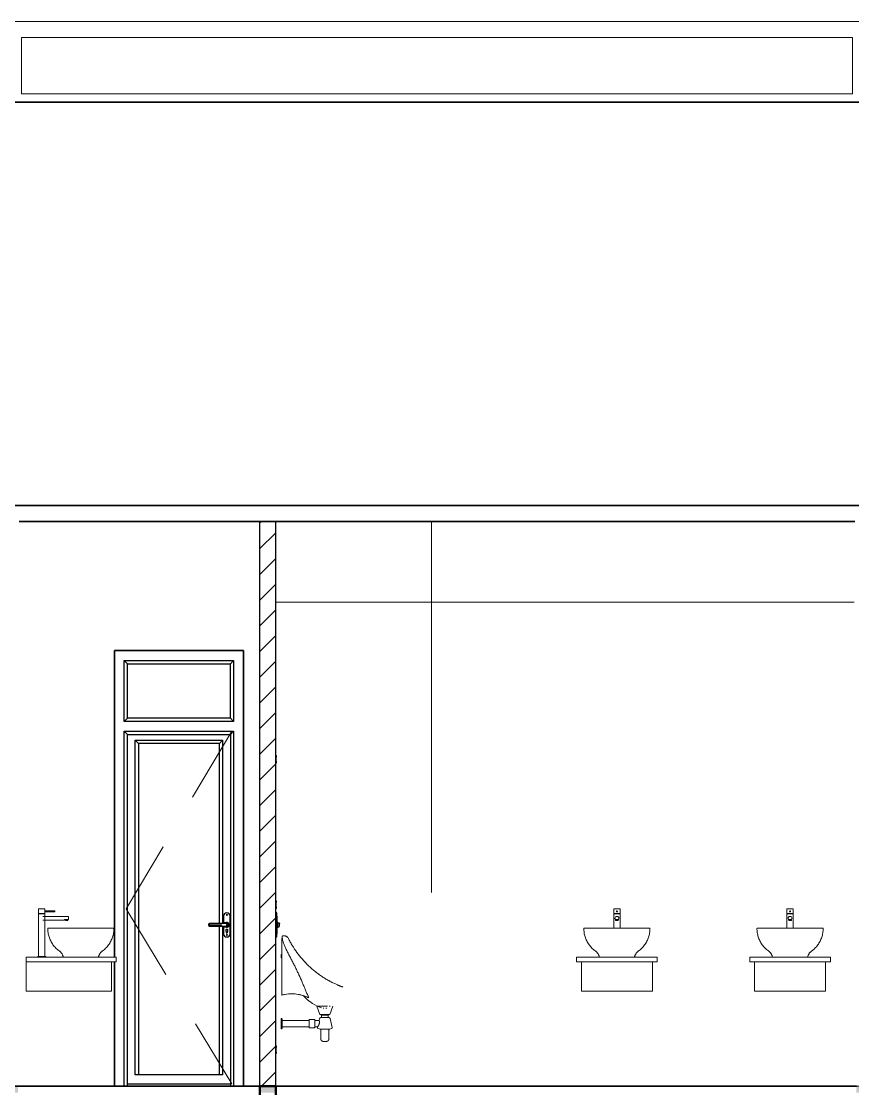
# Model space of a CAD drawing. Header units: millimetres. Extents: x -31177 to 43935, y -145912 to 20306.
# Drawn here: x 7923 to 13077, y -93915 to -87300 of the extents above; entities that cross this region are included whole.
import ezdxf

# ---------------------------------------------------------------- set-up
doc = ezdxf.new("R2010")
doc.units = ezdxf.units.MM
doc.linetypes.add('Centre', pattern=[2381.25, 476.25, -357.1875, 1190.625, -357.1875])
doc.linetypes.add('Hidden', pattern=[535.78125, 357.1875, -178.59375])
for name, color, linetype, lineweight in [('A-DETL', 8, 'Continuous', 18), ('A-DOOR', 2, 'Continuous', 25), ('A-FLOR', 7, 'Continuous', 18), ('A-FLOR-LEVL', 8, 'Continuous', 9), ('A-FLOR-PATT', 8, 'Continuous', 50), ('A-WALL', 7, 'Continuous', 35), ('A-WALL-PATT', 8, 'Continuous', 25), ('P-SANR-FIXT', 3, 'Continuous', 18), ('S-BEAM', 7, 'Continuous', 18), ('S-FNDN', 7, 'Continuous', 18)]:
    doc.layers.add(name, color=color, linetype=linetype, lineweight=lineweight)

# ---------------------------------------------------------------- blocks, each defined once
blk = doc.blocks.new('CỬA 1 CÁNH EROWINDOW_có ô chết_ - D5_800x2200-V3-MẶT CẮT 4-4')
at = {"layer": 'A-DOOR'}
for p, q in [((8561, 13739), (9239, 13739)), ((8561, 13739), (8581, 13719)), ((8561, 13361), (8561, 13739)), ((8561, 13739), (9239, 13739)), ((8561, 13361), (8561, 13739)), ((8581, 13381), (8581, 13719)), ((8581, 13719), (9219, 13719)), ((9219, 13719), (9239, 13739)), ((9219, 13381), (9219, 13719)), ((9239, 13739), (9239, 13361)), ((9239, 13739), (9239, 13361)), ((8561, 13361), (8581, 13381)), ((9219, 13381), (8581, 13381)), ((9239, 13361), (9219, 13381)), ((9239, 13361), (8561, 13361)), ((9239, 13361), (8561, 13361)), ((8561, 13300), (9239, 13300)), ((8561, 13300), (8581, 13280)), ((8561, 11100), (8561, 13300)), ((8561, 13300), (9239, 13300)), ((8561, 11100), (8561, 13300)), ((9239, 13300), (9219, 13280)), ((9239, 13300), (9239, 11100)), ((9239, 13300), (9239, 11100)), ((8581, 13280), (9219, 13280)), ((8581, 11100), (8581, 13280)), ((8629, 13244), (9171, 13244)), ((8629, 13244), (8649, 13224)), ((8629, 11171), (8629, 13244)), ((8629, 13244), (9171, 13244)), ((8629, 11171), (8629, 13244)), ((9171, 13244), (9151, 13224)), ((9171, 13244), (9171, 12112.7)), ((9171, 13244), (9171, 12112.7)), ((9219, 13280), (9219, 11100)), ((9151, 13224), (8649, 13224)), ((8649, 13224), (8649, 11171)), ((9151, 12107.8), (9151, 13224)), ((9161.3, 12108), (9091, 12108)), ((9171.3, 12113), (9161.3, 12108)), ((9172.3, 12108.7), (9162.3, 12103.7)), ((9197, 12113), (9171.3, 12113)), ((9197, 12108.7), (9172.3, 12108.7)), ((9177, 12155), (9177, 12112.9)), ((9217, 12045), (9217, 12155)), ((9162.3, 12103.7), (9091, 12103.7)), ((9091, 12096.3), (9162.3, 12096.3)), ((9091, 12092), (9161.3, 12092)), ((9151, 11171), (9151, 12092.2)), ((9161.3, 12092), (9171.3, 12087)), ((9162.3, 12096.3), (9172.3, 12091.3)), ((9171, 12087.3), (9171, 11171)), ((9171, 12087.3), (9171, 11171)), ((9171.3, 12087), (9197, 12087)), ((9172.3, 12091.3), (9197, 12091.3)), ((9177, 12087.1), (9177, 12045)), ((9192.5, 12059.7), (9192.5, 12070.7)), ((9194.5, 12072.7), (9199.5, 12072.7)), ((9194.5, 12052.7), (9194.5, 12057.7)), ((9194.5, 12057.7), (9194.5, 12052.7)), ((9199.5, 12057.7), (9199.5, 12052.7)), ((9199.5, 12053), (9199.5, 12057.7)), ((9201.5, 12070.7), (9201.5, 12059.7)), ((8581, 11115), (9219, 11115)), ((9171, 11171), (8629, 11171))]:
    blk.add_line(p, q, dxfattribs=at)
at = {"layer": 'A-DOOR', "linetype": 'Centre', "lineweight": 18}
for p, q in [((9227, 13300), (8573, 12200)), ((8573, 12200), (9227, 11115))]:
    blk.add_line(p, q, dxfattribs=at)
at = {"layer": 'A-DOOR', "flags": 128}
for points in [[(9091, 12108), (9090.7, 12108), (9090.4, 12108), (9090, 12107.9), (9089.7, 12107.9), (9089.4, 12107.8), (9089.1, 12107.8), (9088.8, 12107.7), (9088.5, 12107.6), (9088.2, 12107.5), (9087.9, 12107.4), (9087.6, 12107.2), (9087.3, 12107.1), (9087, 12106.9), (9086.8, 12106.8), (9086.5, 12106.6), (9086.2, 12106.4), (9086, 12106.2), (9085.7, 12106), (9085.5, 12105.8), (9085.3, 12105.6), (9085, 12105.3), (9084.8, 12105.1), (9084.6, 12104.8), (9084.4, 12104.6), (9084.3, 12104.3), (9084.1, 12104), (9083.9, 12103.8), (9083.8, 12103.5), (9083.7, 12103.2), (9083.5, 12102.9), (9083.4, 12102.6), (9083.3, 12102.3), (9083.3, 12102), (9083.2, 12101.7), (9083.1, 12101.4), (9083.1, 12101), (9083, 12100.7), (9083, 12100.4), (9083, 12100.1), (9083, 12099.8), (9083, 12099.4), (9083, 12099.1), (9083.1, 12098.8), (9083.1, 12098.5), (9083.2, 12098.2), (9083.3, 12097.9), (9083.4, 12097.6), (9083.5, 12097.3), (9083.6, 12097), (9083.7, 12096.7), (9083.9, 12096.4), (9084, 12096.1), (9084.2, 12095.8), (9084.3, 12095.6), (9084.5, 12095.3), (9084.7, 12095), (9084.9, 12094.8), (9085.1, 12094.6), (9085.4, 12094.3), (9085.6, 12094.1), (9085.8, 12093.9), (9086.1, 12093.7), (9086.3, 12093.5), (9086.6, 12093.3), (9086.9, 12093.1), (9087.2, 12093), (9087.4, 12092.8), (9087.7, 12092.7), (9088, 12092.6), (9088.3, 12092.5), (9088.6, 12092.4), (9088.9, 12092.3), (9089.2, 12092.2), (9089.6, 12092.1), (9089.9, 12092.1), (9090.2, 12092), (9090.5, 12092), (9090.8, 12092), (9091, 12092)], [(9197, 12087), (9197.5, 12087), (9198, 12087), (9198.6, 12087.1), (9199.1, 12087.2), (9199.6, 12087.3), (9200.1, 12087.4), (9200.6, 12087.5), (9201.1, 12087.7), (9201.6, 12087.8), (9202.1, 12088), (9202.5, 12088.2), (9203, 12088.5), (9203.5, 12088.7), (9203.9, 12089), (9204.3, 12089.3), (9204.8, 12089.6), (9205.2, 12089.9), (9205.6, 12090.2), (9206, 12090.6), (9206.3, 12090.9), (9206.7, 12091.3), (9207, 12091.7), (9207.3, 12092.1), (9207.6, 12092.5), (9207.9, 12093), (9208.2, 12093.4), (9208.5, 12093.9), (9208.7, 12094.3), (9208.9, 12094.8), (9209.1, 12095.3), (9209.3, 12095.8), (9209.5, 12096.3), (9209.6, 12096.8), (9209.7, 12097.3), (9209.8, 12097.8), (9209.9, 12098.3), (9209.9, 12098.8), (9210, 12099.3), (9210, 12099.9), (9210, 12100.4), (9210, 12100.9), (9209.9, 12101.4), (9209.9, 12101.9), (9209.8, 12102.4), (9209.7, 12103), (9209.5, 12103.5), (9209.4, 12104), (9209.2, 12104.4), (9209, 12104.9), (9208.8, 12105.4), (9208.6, 12105.9), (9208.4, 12106.3), (9208.1, 12106.8), (9207.8, 12107.2), (9207.5, 12107.7), (9207.2, 12108.1), (9206.9, 12108.5), (9206.5, 12108.9), (9206.2, 12109.2), (9205.8, 12109.6), (9205.4, 12109.9), (9205, 12110.3), (9204.6, 12110.6), (9204.1, 12110.9), (9203.7, 12111.1), (9203.3, 12111.4), (9202.8, 12111.6), (9202.3, 12111.9), (9201.8, 12112.1), (9201.4, 12112.2), (9200.9, 12112.4), (9200.4, 12112.6), (9199.9, 12112.7), (9199.3, 12112.8), (9198.8, 12112.9), (9198.3, 12112.9), (9197.8, 12113), (9197.3, 12113), (9197, 12113)]]:
    blk.add_lwpolyline(points, dxfattribs=at)
at = {"layer": 'A-DOOR'}
for centre, radius, start, end in [((9197, 12155), 20, 0, 180), ((9197, 12100), 15, 0, 120.32162), ((9197, 12100), 15, 105, 110.04312), ((9197, 12163.2), 3, 0, 180), ((9197, 12163.2), 3, 180, 0), ((9197, 12100), 15, 90, 95.23019), ((9197, 12100), 8.66, 270, 90), ((9197, 12100), 15, 75, 80.38952), ((9197, 12100), 15, 60, 65.50279), ((9197, 12100), 15, 45, 50.53074), ((9091, 12100), 3.66, 90, 270), ((9197, 12045), 20, 180, 0), ((9197, 12100), 15, 239.67837, 0), ((9197, 12100), 15, 249.95688, 255), ((9194.5, 12070.7), 2.04, 90, 180), ((9194.5, 12059.7), 1.99, 180, 268.95965), ((9194.5, 12059.7), 1.99, 224.47982, 268.95965), ((9197, 12100), 3.02, 0, 180), ((9197, 12100), 3.02, 180, 0), ((9197, 12037.9), 3, 0, 180), ((9197, 12100), 3.02, 135, 150), ((9197, 12100), 3.02, 210, 225), ((9197, 12052.7), 2.5, 180, 0), ((9197, 12100), 15, 264.76981, 270), ((9197, 12100), 15, 279.61048, 285), ((9199.5, 12070.7), 2.04, 0, 90), ((9199.5, 12059.7), 1.99, 271.04035, 0), ((9199.5, 12059.7), 1.99, 271.04035, 315.52018), ((9197, 12100), 15, 294.49721, 300), ((9197, 12100), 15, 309.46926, 315), ((9197, 12037.9), 3, 180, 0)]:
    blk.add_arc(centre, radius, start, end, dxfattribs=at)
for points in [[(9162.3, 12103.7), (9162.2, 12104.1), (9162, 12104.9), (9161.7, 12106.3), (9161.4, 12107.6), (9161.3, 12108), (9161.3, 12108)], [(9172.3, 12108.7), (9172.2, 12109.1), (9172, 12109.9), (9171.7, 12111.3), (9171.4, 12112.6), (9171.3, 12113), (9171.3, 12113)], [(9162.3, 12096.3), (9162.2, 12095.9), (9162, 12095.1), (9161.7, 12093.7), (9161.4, 12092.4), (9161.3, 12092), (9161.3, 12092)], [(9172.3, 12091.3), (9172.2, 12090.9), (9172, 12090.1), (9171.7, 12088.7), (9171.4, 12087.4), (9171.3, 12087), (9171.3, 12087)]]:
    blk.add_open_spline(points, degree=3, knots=[0, 0, 0, 0, 0.166667, 0.333333, 0.666667, 1, 1, 1, 1], dxfattribs=at)
blk = doc.blocks.new('CỬA 1 CÁNH EROWINDOW_có ô chết_ - D5_800x2200-V4-MẶT CẮT 4-4')
at = {"layer": 'A-DOOR'}
for p, q in [((9503, 13150), (9500, 13150)), ((9503, 13150), (9500, 13150)), ((9500, 13101.9), (9503, 13101.9)), ((9500, 13101.9), (9503, 13101.9)), ((9503, 13150), (9503, 13140)), ((9503, 13148.7), (9503, 13150)), ((9503, 13111.9), (9503, 13140)), ((9503, 13111.9), (9503, 13101.9)), ((9503, 13101.9), (9503, 13103.2)), ((9503, 12250), (9500, 12250)), ((9503, 12250), (9500, 12250)), ((9503, 12250), (9503, 12240)), ((9503, 12248.7), (9503, 12250)), ((9503, 12211.9), (9503, 12240)), ((9500, 12201.9), (9503, 12201.9)), ((9500, 12201.9), (9503, 12201.9)), ((9506, 12175), (9500, 12175)), ((9503, 12211.9), (9503, 12201.9)), ((9503, 12201.9), (9503, 12203.2)), ((9506, 12155), (9506, 12175)), ((9506, 12155), (9506, 12045)), ((9512.1, 12115), (9506, 12115)), ((9512.1, 12100), (9512.1, 12115)), ((9522.9, 12092.5), (9522.9, 12108.4)), ((9506, 12085), (9512.1, 12085)), ((9506, 12025), (9506, 12045)), ((9512.1, 12085), (9512.1, 12100)), ((9522.9, 12091.3), (9522.9, 12092.4)), ((9522.9, 12091.3), (9522.9, 12092.3)), ((9500, 12025), (9506, 12025)), ((9503, 11350), (9500, 11350)), ((9503, 11350), (9500, 11350)), ((9503, 11350), (9503, 11340)), ((9503, 11348.7), (9503, 11350)), ((9503, 11311.9), (9503, 11340)), ((9503, 11311.9), (9503, 11301.9)), ((9500, 11301.9), (9503, 11301.9)), ((9500, 11301.9), (9503, 11301.9)), ((9503, 11301.9), (9503, 11303.2))]:
    blk.add_line(p, q, dxfattribs=at)
for points in [[(9512.1, 12108.7), (9512.1, 12109.1), (9512.3, 12109.5), (9512.5, 12109.8)], [(9513.1, 12110.9), (9513.6, 12111.6), (9515, 12112.6), (9516.6, 12113), (9517.5, 12113)], [(9517.5, 12113), (9518.3, 12113), (9520, 12112.6), (9521.3, 12111.6), (9521.8, 12110.9)], [(9522.5, 12109.8), (9522.7, 12109.5), (9522.8, 12109.1), (9522.9, 12108.7)], [(9513.1, 12089.1), (9513.6, 12088.4), (9515, 12087.4), (9516.6, 12087), (9517.5, 12087)], [(9517.5, 12087), (9518.3, 12087), (9520, 12087.4), (9521.3, 12088.4), (9521.8, 12089.1)]]:
    blk.add_open_spline(points, degree=3, dxfattribs=at)
blk = doc.blocks.new('tieu nam2 - tieu nam2-V11-MẶT CẮT 4-4')
at = {"layer": 'P-SANR-FIXT'}
for p, q in [((9537.2, 12015), (9537.2, 11669.3)), ((9541.2, 12015), (9537.2, 12015)), ((9539.2, 12015), (9540.6, 12030.7)), ((9537.2, 11916.7), (9534.6, 11916.7)), ((9534.6, 11916.7), (9534.6, 11906.7)), ((9534.6, 11906.7), (9534.6, 11896.7)), ((9534.6, 11896.7), (9537.2, 11896.7)), ((9537.2, 11669.3), (9537.2, 11664.4)), ((9755.5, 11595.6), (9774.3, 11543.9)), ((9820.8, 11595.6), (9755.5, 11595.6)), ((9837.7, 11595.6), (9831.4, 11595.6)), ((9834.9, 11543.9), (9853.7, 11595.6)), ((9536.2, 11519.5), (9534.6, 11519.5)), ((9534.6, 11519.5), (9534.6, 11456.3)), ((9742.5, 11513.9), (9707.5, 11513.9)), ((9707.5, 11513.9), (9707.5, 11461.9)), ((9742.5, 11513.9), (9742.5, 11461.9)), ((9772.4, 11519.9), (9769.3, 11506.9)), ((9774.3, 11543.9), (9783.5, 11540)), ((9834.9, 11543.9), (9774.3, 11543.9)), ((9783.5, 11540), (9783.5, 11525)), ((9821.7, 11540), (9783.5, 11540)), ((9825.7, 11540), (9821.8, 11540)), ((9825.7, 11540), (9834.9, 11543.9)), ((9825.7, 11525), (9825.7, 11540)), ((9849.9, 11463.4), (9836.9, 11519.9)), ((9534.6, 11456.3), (9536.2, 11456.3)), ((9707.5, 11506.9), (9540.2, 11506.9)), ((9540.2, 11506.9), (9540.2, 11487.9)), ((9540.2, 11478.8), (9540.2, 11468.9)), ((9540.2, 11468.9), (9707.5, 11468.9)), ((9707.5, 11461.9), (9742.5, 11461.9)), ((9769.3, 11506.9), (9742.5, 11506.9)), ((9742.5, 11468.9), (9760.6, 11468.9)), ((9760.6, 11468.9), (9759.3, 11463.4)), ((9762.5, 11457.5), (9774.6, 11453.1)), ((9834.6, 11453.1), (9774.6, 11453.1)), ((9779.6, 11453.1), (9779.6, 11393.1)), ((9829.6, 11393.1), (9829.6, 11453.1)), ((9834.6, 11453.1), (9846.8, 11457.5))]:
    blk.add_line(p, q, dxfattribs=at)
at = {"layer": 'P-SANR-FIXT', "flags": 128}
for points in [[(9784.6, 11585.8), (9757.1, 11595.4), (9727.7, 11612), (9696.6, 11636.4), (9671.5, 11661.3)], [(9794.2, 11582.9), (9796.6, 11583), (9797.5, 11583.1)], [(9811.6, 11583.1), (9813.9, 11583), (9816.2, 11582.9)], [(9536.2, 11519.5), (9536.3, 11519.5), (9536.5, 11519.5), (9536.6, 11519.5), (9536.8, 11519.4), (9537, 11519.4), (9537.1, 11519.4), (9537.3, 11519.3), (9537.4, 11519.3), (9537.6, 11519.2), (9537.7, 11519.2), (9537.9, 11519.1), (9538, 11519), (9538.1, 11519), (9538.3, 11518.9), (9538.4, 11518.8), (9538.5, 11518.7), (9538.7, 11518.6), (9538.8, 11518.5), (9538.9, 11518.4), (9539, 11518.3), (9539.1, 11518.2), (9539.2, 11518), (9539.3, 11517.9), (9539.4, 11517.8), (9539.5, 11517.6), (9539.6, 11517.5), (9539.7, 11517.4), (9539.8, 11517.2), (9539.8, 11517.1), (9539.9, 11516.9), (9539.9, 11516.8), (9540, 11516.6), (9540, 11516.5), (9540.1, 11516.3), (9540.1, 11516.2), (9540.1, 11516), (9540.1, 11515.8), (9540.2, 11515.7), (9540.2, 11515.5), (9540.2, 11515.5)], [(9540.2, 11460.3), (9540.2, 11460.3), (9540.2, 11460.4), (9540.2, 11460.5), (9540.2, 11460.6), (9540.2, 11460.8), (9540.2, 11461.1), (9540.2, 11461.4), (9540.2, 11461.7), (9540.2, 11462), (9540.2, 11462.5), (9540.2, 11462.9), (9540.2, 11463.4), (9540.2, 11463.9), (9540.2, 11464.5), (9540.2, 11465.1), (9540.2, 11465.7), (9540.2, 11466.4), (9540.2, 11467.1), (9540.2, 11467.9), (9540.2, 11468.7), (9540.2, 11469.5), (9540.2, 11470.3), (9540.2, 11471.2), (9540.2, 11472.1), (9540.2, 11473), (9540.2, 11473.9), (9540.2, 11474.9), (9540.2, 11475.9), (9540.2, 11476.9), (9540.2, 11477.9), (9540.2, 11478.9), (9540.2, 11480), (9540.2, 11481), (9540.2, 11482.1), (9540.2, 11483.2), (9540.2, 11484.3), (9540.2, 11485.4), (9540.2, 11486.5), (9540.2, 11487.6), (9540.2, 11488.7), (9540.2, 11489.8), (9540.2, 11490.9), (9540.2, 11492), (9540.2, 11493.1), (9540.2, 11494.2), (9540.2, 11495.2), (9540.2, 11496.3), (9540.2, 11497.3), (9540.2, 11498.4), (9540.2, 11499.4), (9540.2, 11500.4), (9540.2, 11501.3), (9540.2, 11502.3), (9540.2, 11503.2), (9540.2, 11504.1), (9540.2, 11505), (9540.2, 11505.9), (9540.2, 11506.7), (9540.2, 11507.5), (9540.2, 11508.2), (9540.2, 11509), (9540.2, 11509.7), (9540.2, 11510.3), (9540.2, 11510.9), (9540.2, 11511.5), (9540.2, 11512.1), (9540.2, 11512.6), (9540.2, 11513.1), (9540.2, 11513.5), (9540.2, 11513.9), (9540.2, 11514.2), (9540.2, 11514.5), (9540.2, 11514.8), (9540.2, 11515), (9540.2, 11515.2), (9540.2, 11515.3), (9540.2, 11515.4), (9540.2, 11515.5), (9540.2, 11515.5)], [(9540.2, 11515.5), (9540.2, 11515.5), (9540.2, 11515.4), (9540.2, 11515.3), (9540.2, 11515.1), (9540.2, 11514.9), (9540.2, 11514.7), (9540.2, 11514.4), (9540.2, 11514.1), (9540.2, 11513.7), (9540.2, 11513.3), (9540.2, 11512.9), (9540.2, 11512.4), (9540.2, 11511.8), (9540.2, 11511.3), (9540.2, 11510.7), (9540.2, 11510), (9540.2, 11509.3), (9540.2, 11508.6), (9540.2, 11507.9), (9540.2, 11507.1)], [(9772.4, 11519.9), (9772.4, 11520.2), (9772.5, 11520.4), (9772.6, 11520.7), (9772.7, 11520.9), (9772.8, 11521.2), (9772.9, 11521.4), (9773, 11521.6), (9773.1, 11521.8), (9773.3, 11522.1), (9773.4, 11522.3), (9773.6, 11522.5), (9773.8, 11522.7), (9773.9, 11522.9), (9774.1, 11523.1), (9774.3, 11523.3), (9774.5, 11523.4), (9774.7, 11523.6), (9774.9, 11523.8), (9775.1, 11523.9), (9775.4, 11524.1), (9775.6, 11524.2), (9775.8, 11524.3), (9776.1, 11524.4), (9776.3, 11524.5), (9776.5, 11524.6), (9776.8, 11524.7), (9777, 11524.8), (9777.3, 11524.8), (9777.6, 11524.9), (9777.8, 11524.9), (9778.1, 11525), (9778.3, 11525), (9778.6, 11525), (9778.8, 11525)], [(9830.5, 11525), (9830.5, 11525), (9830.4, 11525), (9830.3, 11525), (9830.2, 11525), (9830, 11525), (9829.7, 11525), (9829.5, 11525), (9829.2, 11525), (9828.8, 11525), (9828.4, 11525), (9828, 11525), (9827.6, 11525), (9827.1, 11525), (9826.5, 11525), (9826, 11525), (9825.4, 11525), (9824.7, 11525), (9824.1, 11525), (9823.4, 11525), (9822.6, 11525), (9821.9, 11525), (9821.1, 11525), (9820.3, 11525), (9819.5, 11525), (9818.6, 11525), (9817.7, 11525), (9816.8, 11525), (9815.9, 11525), (9814.9, 11525), (9814, 11525), (9813, 11525), (9812, 11525), (9811, 11525), (9810, 11525), (9809, 11525), (9808, 11525), (9807, 11525), (9805.9, 11525), (9804.9, 11525), (9803.9, 11525), (9802.8, 11525), (9801.8, 11525), (9800.8, 11525), (9799.8, 11525), (9798.7, 11525), (9797.7, 11525), (9796.7, 11525), (9795.8, 11525), (9794.8, 11525), (9793.9, 11525), (9792.9, 11525), (9792, 11525), (9791.1, 11525), (9790.2, 11525), (9789.4, 11525), (9788.6, 11525), (9787.8, 11525), (9787, 11525), (9786.3, 11525), (9785.5, 11525), (9784.9, 11525), (9784.2, 11525), (9783.6, 11525), (9783, 11525), (9782.5, 11525), (9781.9, 11525), (9781.5, 11525), (9781, 11525), (9780.6, 11525), (9780.2, 11525), (9779.9, 11525), (9779.6, 11525), (9779.4, 11525), (9779.2, 11525), (9779, 11525), (9778.9, 11525), (9778.8, 11525), (9778.8, 11525), (9778.8, 11525)], [(9778.8, 11525), (9778.8, 11525), (9778.8, 11525), (9778.9, 11525), (9779.1, 11525), (9779.3, 11525), (9779.5, 11525), (9779.8, 11525), (9780.1, 11525), (9780.4, 11525), (9780.8, 11525), (9781.2, 11525), (9781.7, 11525), (9782.2, 11525), (9782.7, 11525), (9783.3, 11525), (9783.9, 11525)], [(9825.6, 11525), (9826.2, 11525), (9826.8, 11525), (9827.3, 11525), (9827.8, 11525), (9828.2, 11525), (9828.6, 11525), (9829, 11525), (9829.3, 11525), (9829.6, 11525), (9829.9, 11525), (9830.1, 11525), (9830.2, 11525), (9830.4, 11525), (9830.4, 11525), (9830.5, 11525), (9830.5, 11525)], [(9830.5, 11525), (9830.7, 11525), (9831, 11525), (9831.3, 11525), (9831.5, 11524.9), (9831.8, 11524.9), (9832, 11524.8), (9832.3, 11524.7), (9832.6, 11524.7), (9832.8, 11524.6), (9833, 11524.5), (9833.3, 11524.4), (9833.5, 11524.3), (9833.7, 11524.1), (9834, 11524), (9834.2, 11523.9), (9834.4, 11523.7), (9834.6, 11523.5), (9834.8, 11523.4), (9835, 11523.2), (9835.2, 11523), (9835.4, 11522.8), (9835.5, 11522.6), (9835.7, 11522.4), (9835.9, 11522.2), (9836, 11522), (9836.2, 11521.8), (9836.3, 11521.5), (9836.4, 11521.3), (9836.5, 11521.1), (9836.6, 11520.8), (9836.7, 11520.6), (9836.8, 11520.3), (9836.8, 11520.1), (9836.9, 11519.9)], [(9540.2, 11460.3), (9540.2, 11460.1), (9540.1, 11460), (9540.1, 11459.8), (9540.1, 11459.6), (9540.1, 11459.5), (9540, 11459.3), (9540, 11459.2), (9540, 11459), (9539.9, 11458.9), (9539.8, 11458.7), (9539.8, 11458.6), (9539.7, 11458.4), (9539.6, 11458.3), (9539.5, 11458.2), (9539.5, 11458), (9539.4, 11457.9), (9539.3, 11457.8), (9539.2, 11457.6), (9539.1, 11457.5), (9538.9, 11457.4), (9538.8, 11457.3), (9538.7, 11457.2), (9538.6, 11457.1), (9538.5, 11457), (9538.3, 11456.9), (9538.2, 11456.8), (9538, 11456.8), (9537.9, 11456.7), (9537.8, 11456.6), (9537.6, 11456.6), (9537.5, 11456.5), (9537.3, 11456.4), (9537.2, 11456.4), (9537, 11456.4), (9536.8, 11456.3), (9536.7, 11456.3), (9536.5, 11456.3), (9536.4, 11456.3), (9536.2, 11456.3), (9536.2, 11456.3)], [(9540.2, 11469.1), (9540.2, 11468.3), (9540.2, 11467.5), (9540.2, 11466.8), (9540.2, 11466.1), (9540.2, 11465.4), (9540.2, 11464.8), (9540.2, 11464.2), (9540.2, 11463.7), (9540.2, 11463.2), (9540.2, 11462.7), (9540.2, 11462.3), (9540.2, 11461.9), (9540.2, 11461.5), (9540.2, 11461.2), (9540.2, 11461), (9540.2, 11460.7), (9540.2, 11460.6), (9540.2, 11460.4), (9540.2, 11460.3), (9540.2, 11460.3), (9540.2, 11460.3)], [(9762.5, 11457.5), (9762.3, 11457.6), (9762.1, 11457.7), (9761.9, 11457.8), (9761.7, 11457.9), (9761.6, 11458), (9761.4, 11458.1), (9761.2, 11458.2), (9761.1, 11458.3), (9760.9, 11458.5), (9760.8, 11458.6), (9760.6, 11458.7), (9760.5, 11458.9), (9760.4, 11459), (9760.2, 11459.2), (9760.1, 11459.3), (9760, 11459.5), (9759.9, 11459.7), (9759.8, 11459.8), (9759.7, 11460), (9759.6, 11460.2), (9759.5, 11460.4), (9759.5, 11460.6), (9759.4, 11460.8), (9759.3, 11461), (9759.3, 11461.1), (9759.3, 11461.3), (9759.2, 11461.5), (9759.2, 11461.7), (9759.2, 11461.9), (9759.2, 11462.1), (9759.2, 11462.3), (9759.2, 11462.5), (9759.2, 11462.7), (9759.2, 11462.9), (9759.3, 11463.1), (9759.3, 11463.3), (9759.3, 11463.4)], [(9849.9, 11463.4), (9850, 11463.2), (9850, 11463), (9850, 11462.8), (9850.1, 11462.6), (9850.1, 11462.4), (9850.1, 11462.2), (9850.1, 11462), (9850, 11461.8), (9850, 11461.6), (9850, 11461.4), (9850, 11461.2), (9849.9, 11461), (9849.9, 11460.8), (9849.8, 11460.6), (9849.7, 11460.4), (9849.6, 11460.2), (9849.6, 11460.1), (9849.5, 11459.9), (9849.4, 11459.7), (9849.3, 11459.5), (9849.2, 11459.4), (9849, 11459.2), (9848.9, 11459.1), (9848.8, 11458.9), (9848.6, 11458.8), (9848.5, 11458.6), (9848.4, 11458.5), (9848.2, 11458.4), (9848, 11458.2), (9847.9, 11458.1), (9847.7, 11458), (9847.5, 11457.9), (9847.4, 11457.8), (9847.2, 11457.7), (9847, 11457.6), (9846.8, 11457.6), (9846.8, 11457.5)], [(9794.6, 11378.1), (9794, 11378.1), (9793.4, 11378.2), (9792.8, 11378.2), (9792.2, 11378.3), (9791.6, 11378.4), (9791.1, 11378.6), (9790.5, 11378.7), (9789.9, 11378.9), (9789.3, 11379.1), (9788.8, 11379.3), (9788.2, 11379.6), (9787.7, 11379.8), (9787.2, 11380.1), (9786.7, 11380.4), (9786.2, 11380.7), (9785.7, 11381.1), (9785.2, 11381.5), (9784.7, 11381.8), (9784.3, 11382.2), (9783.9, 11382.7), (9783.5, 11383.1), (9783.1, 11383.6), (9782.7, 11384), (9782.3, 11384.5), (9782, 11385), (9781.7, 11385.5), (9781.4, 11386.1), (9781.1, 11386.6), (9780.9, 11387.1), (9780.6, 11387.7), (9780.4, 11388.3), (9780.2, 11388.8), (9780.1, 11389.4), (9780, 11390), (9779.8, 11390.6), (9779.7, 11391.2), (9779.7, 11391.8), (9779.6, 11392.4), (9779.6, 11393), (9779.6, 11393.1)], [(9794.6, 11378.1), (9794.6, 11378.1), (9794.7, 11378.1), (9794.7, 11378.1), (9794.7, 11378.1), (9794.8, 11378.1), (9794.9, 11378.1), (9795, 11378.1), (9795.1, 11378.1), (9795.3, 11378.1), (9795.4, 11378.1), (9795.6, 11378.1), (9795.8, 11378.1), (9795.9, 11378.1), (9796.1, 11378.1), (9796.4, 11378.1), (9796.6, 11378.1), (9796.8, 11378.1), (9797.1, 11378.1), (9797.4, 11378.1), (9797.7, 11378.1), (9797.9, 11378.1), (9798.2, 11378.1), (9798.6, 11378.1), (9798.9, 11378.1), (9799.2, 11378.1), (9799.6, 11378.1), (9799.9, 11378.1), (9800.3, 11378.1), (9800.6, 11378.1), (9801, 11378.1), (9801.4, 11378.1), (9801.8, 11378.1), (9802.1, 11378.1), (9802.5, 11378.1), (9802.9, 11378.1), (9803.3, 11378.1), (9803.7, 11378.1), (9804.1, 11378.1), (9804.5, 11378.1), (9804.9, 11378.1), (9805.3, 11378.1), (9805.7, 11378.1), (9806.1, 11378.1), (9806.5, 11378.1), (9806.9, 11378.1), (9807.3, 11378.1), (9807.7, 11378.1), (9808, 11378.1), (9808.4, 11378.1), (9808.8, 11378.1), (9809.1, 11378.1), (9809.5, 11378.1), (9809.8, 11378.1), (9810.2, 11378.1), (9810.5, 11378.1), (9810.8, 11378.1), (9811.1, 11378.1), (9811.4, 11378.1), (9811.7, 11378.1), (9812, 11378.1), (9812.3, 11378.1), (9812.5, 11378.1), (9812.7, 11378.1), (9813, 11378.1), (9813.2, 11378.1), (9813.4, 11378.1), (9813.6, 11378.1), (9813.7, 11378.1), (9813.9, 11378.1), (9814, 11378.1), (9814.2, 11378.1), (9814.3, 11378.1), (9814.4, 11378.1), (9814.5, 11378.1), (9814.5, 11378.1), (9814.6, 11378.1), (9814.6, 11378.1), (9814.6, 11378.1), (9814.6, 11378.1)], [(9814.6, 11378.1), (9814.6, 11378.1), (9814.6, 11378.1), (9814.5, 11378.1), (9814.5, 11378.1), (9814.4, 11378.1), (9814.3, 11378.1), (9814.2, 11378.1), (9814.1, 11378.1), (9814, 11378.1), (9813.8, 11378.1), (9813.7, 11378.1), (9813.5, 11378.1), (9813.3, 11378.1), (9813.1, 11378.1), (9812.9, 11378.1), (9812.6, 11378.1), (9812.4, 11378.1), (9812.1, 11378.1), (9811.9, 11378.1), (9811.6, 11378.1), (9811.3, 11378.1), (9811, 11378.1), (9810.7, 11378.1), (9810.4, 11378.1), (9810, 11378.1), (9809.7, 11378.1), (9809.3, 11378.1), (9809, 11378.1), (9808.6, 11378.1), (9808.2, 11378.1), (9807.9, 11378.1), (9807.5, 11378.1), (9807.1, 11378.1), (9806.7, 11378.1), (9806.3, 11378.1), (9805.9, 11378.1), (9805.5, 11378.1), (9805.1, 11378.1), (9804.7, 11378.1), (9804.3, 11378.1), (9803.9, 11378.1), (9803.5, 11378.1), (9803.1, 11378.1), (9802.7, 11378.1), (9802.3, 11378.1), (9802, 11378.1), (9801.6, 11378.1), (9801.2, 11378.1), (9800.8, 11378.1), (9800.5, 11378.1), (9800.1, 11378.1), (9799.7, 11378.1), (9799.4, 11378.1), (9799.1, 11378.1), (9798.7, 11378.1), (9798.4, 11378.1), (9798.1, 11378.1), (9797.8, 11378.1), (9797.5, 11378.1), (9797.2, 11378.1), (9797, 11378.1), (9796.7, 11378.1), (9796.5, 11378.1), (9796.3, 11378.1), (9796.1, 11378.1), (9795.9, 11378.1), (9795.7, 11378.1), (9795.5, 11378.1), (9795.3, 11378.1), (9795.2, 11378.1), (9795.1, 11378.1), (9795, 11378.1), (9794.9, 11378.1), (9794.8, 11378.1), (9794.7, 11378.1), (9794.7, 11378.1), (9794.6, 11378.1), (9794.6, 11378.1), (9794.6, 11378.1)], [(9829.6, 11393.1), (9829.6, 11392.5), (9829.6, 11391.9), (9829.5, 11391.3), (9829.4, 11390.7), (9829.3, 11390.1), (9829.2, 11389.6), (9829, 11389), (9828.9, 11388.4), (9828.7, 11387.8), (9828.4, 11387.3), (9828.2, 11386.7), (9827.9, 11386.2), (9827.6, 11385.7), (9827.3, 11385.2), (9827, 11384.7), (9826.7, 11384.2), (9826.3, 11383.7), (9825.9, 11383.2), (9825.5, 11382.8), (9825.1, 11382.4), (9824.6, 11382), (9824.2, 11381.6), (9823.7, 11381.2), (9823.2, 11380.8), (9822.7, 11380.5), (9822.2, 11380.2), (9821.7, 11379.9), (9821.2, 11379.6), (9820.6, 11379.4), (9820.1, 11379.1), (9819.5, 11378.9), (9818.9, 11378.8), (9818.3, 11378.6), (9817.8, 11378.5), (9817.2, 11378.3), (9816.6, 11378.3), (9816, 11378.2), (9815.4, 11378.1), (9814.8, 11378.1), (9814.6, 11378.1)]]:
    blk.add_lwpolyline(points, dxfattribs=at)
at = {"layer": 'P-SANR-FIXT'}
for points, knots in [([(9578.8, 12015), (9577.3, 12017.9), (9574.6, 12021.6), (9570.5, 12025.4), (9567.4, 12027.6), (9564.9, 12029), (9562.8, 12029.9), (9559.8, 12031.1), (9554.9, 12032.3), (9549, 12032.5), (9544.2, 12031.8), (9541.3, 12030.9), (9540.6, 12030.7), (9540.6, 12030.7)], [-1, -1, -1, -1, -0.892857, -0.839286, -0.785714, -0.732143, -0.705357, -0.678571, -0.571429, -0.428571, -0.285714, -0.142857, 0, 0, 0, 0]), ([(9617.6, 11845.4), (9613.6, 11853.3), (9605.6, 11868.9), (9593.6, 11891.9), (9581.8, 11914.4), (9570.7, 11936.3), (9562.2, 11954), (9556.1, 11967.7), (9550.5, 11981.2), (9544.8, 11997.3), (9542.1, 12009.3), (9541.2, 12015)], [0, 0, 0, 0, 0.125, 0.25, 0.375, 0.5, 0.625, 0.6875, 0.75, 0.875, 1, 1, 1, 1]), ([(9915.8, 11714.9), (9915.8, 11714.9), (9915.3, 11715), (9913.2, 11715.8), (9910.2, 11716.9), (9907.1, 11718.1), (9904.6, 11719.1), (9901.7, 11720.2), (9898.5, 11721.5), (9895.1, 11722.8), (9891.4, 11724.3), (9887.5, 11726), (9882, 11728.3), (9871.7, 11732.9), (9855.3, 11740.5), (9834, 11751.5), (9811.8, 11764.1), (9789.2, 11778.3), (9766.8, 11793.7), (9737.6, 11815.9), (9702.6, 11846.3), (9664.5, 11886.1), (9630.7, 11928.4), (9606.6, 11964.7), (9589.8, 11993.7), (9582.3, 12008), (9578.8, 12015)], [-1, -1, -1, -1, -0.975, -0.95, -0.925, -0.9125, -0.9, -0.8875, -0.875, -0.8625, -0.85, -0.8375, -0.825, -0.8, -0.75, -0.7, -0.65, -0.6, -0.55, -0.5, -0.4, -0.3, -0.2, -0.1, -0.05, 0, 0, 0, 0]), ([(9617.9, 11948), (9617.7, 11948.3), (9616.8, 11949.7), (9615.8, 11951.1), (9615.1, 11952.2)], [0.84533896, 0.84533896, 0.84533896, 0.84533896, 0.84782609, 0.85866495, 0.85866495, 0.85866495, 0.85866495]), ([(9615.1, 11952.2), (9615.8, 11951.1), (9616.8, 11949.7), (9617.7, 11948.3), (9617.9, 11948)], [0.14130435, 0.14130435, 0.14130435, 0.14130435, 0.15217391, 0.15465542, 0.15465542, 0.15465542, 0.15465542]), ([(9696.1, 11669.3), (9693, 11676), (9686.8, 11689.7), (9677.9, 11711.4), (9668.9, 11733.7), (9656.2, 11764.1), (9645.9, 11787.1), (9638.8, 11802.4)], [0, 0, 0, 0, 0.166667, 0.333333, 0.5, 0.666667, 1, 1, 1, 1]), ([(9705, 11647.7), (9701.1, 11649.6), (9693.1, 11653.4), (9678.3, 11659.3), (9660.4, 11665), (9646.5, 11668.1), (9639.5, 11669.3)], [0, 0, 0, 0, 0.2, 0.4, 0.7, 1, 1, 1, 1]), ([(9769.3, 11506.9), (9769.4, 11506.9), (9769.4, 11506.7), (9769.6, 11506.2), (9769.7, 11505.7), (9769.9, 11505), (9770.1, 11504.2), (9770.3, 11503.5), (9770.4, 11502.8), (9770.5, 11502.2), (9770.6, 11501.7), (9770.7, 11500.9), (9770.8, 11499.8), (9770.9, 11498.4), (9771, 11497.2), (9771, 11496.2), (9770.9, 11495.1), (9770.8, 11493.3), (9770.5, 11490.5), (9769.8, 11487.8), (9769.2, 11485.8), (9768.8, 11484.8), (9768.6, 11484), (9768.3, 11483.2), (9767.9, 11482.2), (9767.3, 11480.9), (9766.8, 11479.7), (9766.3, 11478.8), (9766, 11478.1), (9765.7, 11477.4), (9765.2, 11476.6), (9764.7, 11475.6), (9764.1, 11474.6), (9763.7, 11473.9), (9763.4, 11473.3), (9763.1, 11472.8), (9762.7, 11472.2), (9762.2, 11471.5), (9761.7, 11470.7), (9761.3, 11470.1), (9761, 11469.5), (9760.7, 11469), (9760.6, 11468.9), (9760.6, 11468.9)], [-1, -1, -1, -1, -0.944444, -0.916667, -0.888889, -0.861111, -0.833333, -0.805556, -0.791667, -0.777778, -0.763889, -0.75, -0.722222, -0.694444, -0.666667, -0.652778, -0.638889, -0.611111, -0.555556, -0.5, -0.472222, -0.458333, -0.444444, -0.430556, -0.416667, -0.388889, -0.361111, -0.347222, -0.333333, -0.319444, -0.305556, -0.277778, -0.25, -0.236111, -0.222222, -0.208333, -0.194444, -0.166667, -0.138889, -0.111111, -0.083333, -0.055556, 0, 0, 0, 0])]:
    blk.add_open_spline(points, degree=3, knots=knots, dxfattribs=at)
for points in [[(9549.3, 12032.3), (9551.1, 12032.4), (9553.3, 12032.3), (9555.7, 12031.9)], [(9650.7, 11903.7), (9649.3, 11905.4), (9647.9, 11907.2), (9646.6, 11908.9)], [(9646.6, 11908.9), (9647.9, 11907.2), (9649.3, 11905.4), (9650.7, 11903.7)], [(9617.6, 11845.4), (9621, 11838.2), (9627.9, 11823.8), (9635.1, 11809.5), (9638.8, 11802.4)], [(9667.8, 11883.6), (9666, 11885.7), (9664.2, 11887.7), (9662.4, 11889.8)], [(9662.4, 11889.8), (9664.2, 11887.7), (9666, 11885.7), (9667.8, 11883.6)], [(9685.1, 11864.9), (9683.4, 11866.7), (9681.7, 11868.5), (9680, 11870.2)], [(9680, 11870.2), (9681.7, 11868.4), (9683.4, 11866.7), (9685.1, 11864.9)], [(9721.7, 11829.9), (9723.9, 11828.1), (9726, 11826.2), (9728.2, 11824.4)], [(9728.2, 11824.4), (9726, 11826.2), (9723.9, 11828.1), (9721.8, 11829.9)], [(9748.8, 11807.5), (9746.3, 11809.5), (9743.9, 11811.4), (9741.4, 11813.3)], [(9741.4, 11813.3), (9743.9, 11811.4), (9746.3, 11809.5), (9748.8, 11807.5)], [(9769.3, 11792.2), (9766.9, 11793.9), (9764.6, 11795.6), (9762.3, 11797.3)], [(9762.3, 11797.3), (9764.6, 11795.6), (9766.9, 11793.9), (9769.3, 11792.2)], [(9837.8, 11749.7), (9835.9, 11750.7), (9834, 11751.7), (9832.1, 11752.7)], [(9832.1, 11752.7), (9834, 11751.7), (9835.9, 11750.7), (9837.8, 11749.7)], [(9559.4, 11669.3), (9555.6, 11668.7), (9548.2, 11667.2), (9540.9, 11665.4), (9537.2, 11664.4)], [(9639.5, 11669.3), (9626.3, 11671.6), (9599.4, 11673.9), (9572.6, 11671.6), (9559.4, 11669.3)], [(9639.5, 11669.3), (9644.9, 11668.4), (9650.2, 11667.3), (9655.4, 11666)], [(9660.3, 11664.7), (9664, 11663.7), (9667.6, 11662.7), (9671.1, 11661.5)], [(9705, 11647.7), (9703.8, 11650.9), (9701.2, 11657.9), (9697.9, 11665.4), (9696.1, 11669.3)]]:
    blk.add_open_spline(points, degree=3, dxfattribs=at)
blk = doc.blocks.new('chau rua tay2 - chau rua tay2-V9-MẶT CẮT 4-4')
at = {"layer": 'P-SANR-FIXT'}
for p, q in [((11595.6, 5000), (11595.6, 4970)), ((11635.6, 5000), (11595.6, 5000)), ((11635.6, 4970), (11595.6, 4970)), ((11595.6, 4968), (11595.6, 4879.8)), ((11635.6, 4968), (11595.6, 4968)), ((11597.6, 4970), (11597.6, 4968)), ((11633.6, 4968), (11633.6, 4970)), ((11635.6, 4970), (11635.6, 5000)), ((11635.6, 4880), (11635.6, 4968)), ((11606.2, 4933.2), (11625, 4933.2)), ((11607.6, 4933.2), (11607.6, 4927.1)), ((11607.6, 4927.1), (11607.9, 4927.1)), ((11607.6, 4927.1), (11623.6, 4927.1)), ((11623.3, 4927.1), (11623.6, 4927.1)), ((11623.6, 4927.1), (11623.6, 4933.2)), ((11365.6, 4700), (11865.6, 4700)), ((11365.6, 4670), (11365.6, 4700)), ((11865.6, 4670), (11865.6, 4700)), ((11865.6, 4670), (11365.6, 4670)), ((11395.6, 4489.9), (11395.6, 4670)), ((11835.6, 4489.9), (11835.6, 4670)), ((11835.6, 4489.9), (11395.6, 4489.9))]:
    blk.add_line(p, q, dxfattribs=at)
at = {"layer": 'P-SANR-FIXT', "flags": 128}
for points in [[(11410.6, 4877), (11410.6, 4877.1), (11410.6, 4877.2), (11410.6, 4877.3), (11410.6, 4877.4), (11410.6, 4877.6), (11410.7, 4877.7), (11410.7, 4877.8), (11410.7, 4877.9), (11410.8, 4878), (11410.8, 4878.1), (11410.9, 4878.2), (11410.9, 4878.3), (11411, 4878.5), (11411, 4878.6), (11411.1, 4878.7), (11411.2, 4878.8), (11411.2, 4878.8), (11411.3, 4878.9), (11411.4, 4879), (11411.5, 4879.1), (11411.6, 4879.2), (11411.7, 4879.3), (11411.8, 4879.3), (11411.9, 4879.4), (11412, 4879.5), (11412.1, 4879.5), (11412.2, 4879.6), (11412.3, 4879.7), (11412.4, 4879.7), (11412.5, 4879.8), (11412.6, 4879.8), (11412.7, 4879.8), (11412.8, 4879.9), (11412.9, 4879.9), (11413.1, 4879.9), (11413.2, 4879.9), (11413.3, 4879.9), (11413.4, 4880), (11413.5, 4880), (11413.6, 4880)], [(11481, 4738.9), (11475.5, 4743), (11470.3, 4747.3), (11465.2, 4751.9), (11460.3, 4756.6), (11455.6, 4761.5), (11451.1, 4766.6), (11446.8, 4771.8), (11442.7, 4777.3), (11438.8, 4782.9), (11435.2, 4788.6), (11431.8, 4794.5), (11428.6, 4800.5), (11425.7, 4806.6), (11423, 4812.9), (11420.6, 4819.2), (11418.4, 4825.7), (11416.5, 4832.2), (11414.8, 4838.8), (11413.5, 4845.5), (11412.3, 4852.2), (11411.5, 4858.9), (11410.9, 4865.7), (11410.6, 4872.5), (11410.6, 4877)], [(11817.6, 4880), (11817.5, 4880), (11817, 4880), (11816.2, 4880), (11815.1, 4880), (11813.6, 4880), (11811.9, 4880), (11809.8, 4880), (11807.4, 4880), (11804.7, 4880), (11801.7, 4880), (11798.4, 4880), (11794.8, 4880), (11790.9, 4880), (11786.8, 4880), (11782.4, 4880), (11777.7, 4880), (11772.7, 4880), (11767.5, 4880), (11762.1, 4880), (11756.4, 4880), (11750.5, 4880), (11744.3, 4880), (11738, 4880), (11731.5, 4880), (11724.8, 4880), (11717.9, 4880), (11710.8, 4880), (11703.6, 4880), (11696.3, 4880), (11688.8, 4880), (11681.2, 4880), (11673.5, 4880), (11665.8, 4880), (11657.9, 4880), (11649.9, 4880), (11642, 4880), (11633.9, 4880), (11625.9, 4880), (11617.8, 4880), (11609.7, 4880), (11601.6, 4880), (11593.6, 4880), (11585.6, 4880), (11577.6, 4880), (11569.7, 4880), (11561.9, 4880), (11554.1, 4880), (11546.5, 4880), (11538.9, 4880), (11531.5, 4880), (11524.3, 4880), (11517.1, 4880), (11510.1, 4880), (11503.3, 4880), (11496.7, 4880), (11490.3, 4880), (11484, 4880), (11478, 4880), (11472.2, 4880), (11466.6, 4880), (11461.3, 4880), (11456.2, 4880), (11451.4, 4880), (11446.8, 4880), (11442.5, 4880), (11438.5, 4880), (11434.7, 4880), (11431.3, 4880), (11428.1, 4880), (11425.2, 4880), (11422.7, 4880), (11420.4, 4880), (11418.5, 4880), (11416.9, 4880), (11415.6, 4880), (11414.6, 4880), (11414, 4880), (11413.6, 4880), (11413.6, 4880)], [(11413.6, 4880), (11413.7, 4880), (11414.2, 4880), (11415, 4880), (11416.2, 4880), (11417.6, 4880), (11419.4, 4880), (11421.4, 4880), (11423.8, 4880), (11426.5, 4880), (11429.5, 4880), (11431.1, 4880)], [(11820.6, 4877), (11820.5, 4870.2), (11820.1, 4863.4), (11819.5, 4856.6), (11818.5, 4849.9), (11817.3, 4843.2), (11815.8, 4836.5), (11814.1, 4830), (11812.1, 4823.5), (11809.8, 4817.1), (11807.3, 4810.7), (11804.6, 4804.5), (11801.6, 4798.4), (11798.3, 4792.5), (11794.8, 4786.6), (11791.1, 4780.9), (11787.2, 4775.4), (11783, 4770), (11778.6, 4764.8), (11774, 4759.8), (11769.3, 4754.9), (11764.3, 4750.3), (11759.2, 4745.8), (11753.8, 4741.6), (11750.3, 4738.9)], [(11807.5, 4880), (11808.5, 4880), (11810.8, 4880), (11812.7, 4880), (11814.3, 4880), (11815.6, 4880), (11816.6, 4880), (11817.3, 4880), (11817.6, 4880), (11817.6, 4880)], [(11817.6, 4880), (11817.8, 4880), (11817.9, 4879.9), (11818, 4879.9), (11818.1, 4879.9), (11818.2, 4879.9), (11818.4, 4879.9), (11818.5, 4879.8), (11818.6, 4879.8), (11818.7, 4879.8), (11818.8, 4879.7), (11818.9, 4879.7), (11819, 4879.6), (11819.1, 4879.6), (11819.2, 4879.5), (11819.3, 4879.4), (11819.4, 4879.4), (11819.5, 4879.3), (11819.6, 4879.2), (11819.7, 4879.1), (11819.8, 4879), (11819.9, 4879), (11820, 4878.9), (11820, 4878.8), (11820.1, 4878.7), (11820.2, 4878.6), (11820.2, 4878.5), (11820.3, 4878.4), (11820.3, 4878.3), (11820.4, 4878.2), (11820.4, 4878), (11820.5, 4877.9), (11820.5, 4877.8), (11820.6, 4877.7), (11820.6, 4877.6), (11820.6, 4877.5), (11820.6, 4877.4), (11820.6, 4877.2), (11820.6, 4877.1), (11820.6, 4877), (11820.6, 4877)], [(11507.1, 4700), (11506.4, 4702.6), (11505.6, 4705.2), (11504.7, 4707.8), (11503.7, 4710.3), (11502.6, 4712.8), (11501.4, 4715.2), (11500.1, 4717.6), (11498.7, 4719.9), (11497.3, 4722.2), (11495.7, 4724.4), (11494, 4726.5), (11492.3, 4728.6), (11490.5, 4730.6), (11488.6, 4732.6), (11486.6, 4734.4), (11484.5, 4736.2), (11482.4, 4737.9), (11481, 4738.9)], [(11750.3, 4738.9), (11748.1, 4737.3), (11746, 4735.6), (11744, 4733.8), (11742, 4731.9), (11740.1, 4730), (11738.3, 4727.9), (11736.6, 4725.8), (11735, 4723.7), (11733.5, 4721.4), (11732, 4719.1), (11730.6, 4716.8), (11729.4, 4714.4), (11728.2, 4712), (11727.1, 4709.5), (11726.2, 4706.9), (11725.3, 4704.4), (11724.6, 4701.8), (11724.1, 4700)]]:
    blk.add_lwpolyline(points, dxfattribs=at)
at = {"layer": 'P-SANR-FIXT'}
for centre, radius, start, end in [((11615.6, 4983.3), 3, 0, 180), ((11615.6, 4983.3), 3, 180, 0), ((11615.6, 4940.6), 12, 0, 180), ((11615.6, 4940.6), 12, 180, 218.49898), ((11615.6, 4940.6), 12, 218.49898, 229.60132), ((11615.6, 4940.6), 12, 310.39861, 321.50102), ((11615.6, 4940.6), 12, 321.50102, 0)]:
    blk.add_arc(centre, radius, start, end, dxfattribs=at)
blk = doc.blocks.new('chau rua tay2 - chau rua tay2-814154-MẶT CẮT 4-4')
at = {"layer": 'P-SANR-FIXT'}
for p, q in [((8029, 1100), (8029, 1070)), ((8049, 1100), (8029, 1100)), ((8049, 1070), (8029, 1070)), ((8029, 1068), (8029, 804)), ((8049, 1068), (8029, 1068)), ((8031, 1070), (8031, 1068)), ((8069, 1100), (8049, 1100)), ((8069, 1070), (8049, 1070)), ((8069, 1068), (8049, 1068)), ((8131.1, 1086.3), (8066.1, 1086.3)), ((8066.1, 1080.3), (8131.1, 1080.3)), ((8067, 1068), (8067, 1070)), ((8069, 1070), (8069, 1100)), ((8069, 804), (8069, 1068)), ((8131.1, 1083.3), (8131.1, 1086.3)), ((8131.1, 1080.3), (8131.1, 1083.3)), ((8214.8, 1052.6), (8055.2, 1052.6)), ((8055.2, 1028.6), (8189.8, 1028.6)), ((8189.8, 1033.2), (8189.8, 1028.6)), ((8189.8, 1033.2), (8214.8, 1033.2)), ((8195.5, 1033.2), (8195.5, 1027.1)), ((8195.5, 1027.1), (8203.5, 1027.1)), ((8195.5, 1027.1), (8195.7, 1027.1)), ((8203.5, 1027.1), (8211.5, 1027.1)), ((8211.2, 1027.1), (8211.5, 1027.1)), ((8211.5, 1027.1), (8211.5, 1033.2)), ((8214.8, 1040.6), (8214.8, 1052.6)), ((8214.8, 1033.2), (8214.8, 1040.6)), ((7951.7, 800), (8511.7, 800)), ((7951.7, 770), (7951.7, 800)), ((8024, 804), (8024, 800)), ((8049, 804), (8024, 804)), ((8074, 804), (8049, 804)), ((8074, 800), (8074, 804)), ((8511.7, 770), (8511.7, 800)), ((7951.7, 589.9), (7951.7, 770)), ((8511.7, 770), (7951.7, 770)), ((8481.7, 589.9), (8481.7, 770)), ((8481.7, 589.9), (7951.7, 589.9))]:
    blk.add_line(p, q, dxfattribs=at)
at = {"layer": 'P-SANR-FIXT', "flags": 128}
for points in [[(8086.7, 977), (8086.7, 977.1), (8086.7, 977.2), (8086.7, 977.3), (8086.7, 977.4), (8086.8, 977.6), (8086.8, 977.7), (8086.8, 977.8), (8086.9, 977.9), (8086.9, 978), (8086.9, 978.1), (8087, 978.2), (8087, 978.3), (8087.1, 978.5), (8087.2, 978.6), (8087.2, 978.7), (8087.3, 978.8), (8087.4, 978.8), (8087.4, 978.9), (8087.5, 979), (8087.6, 979.1), (8087.7, 979.2), (8087.8, 979.3), (8087.9, 979.3), (8088, 979.4), (8088.1, 979.5), (8088.2, 979.5), (8088.3, 979.6), (8088.4, 979.7), (8088.5, 979.7), (8088.6, 979.8), (8088.7, 979.8), (8088.8, 979.8), (8089, 979.9), (8089.1, 979.9), (8089.2, 979.9), (8089.3, 979.9), (8089.4, 979.9), (8089.6, 980), (8089.7, 980), (8089.7, 980)], [(8157.1, 838.9), (8151.7, 843), (8146.4, 847.3), (8141.3, 851.9), (8136.4, 856.6), (8131.7, 861.5), (8127.2, 866.6), (8122.9, 871.8), (8118.8, 877.3), (8115, 882.9), (8111.3, 888.6), (8107.9, 894.5), (8104.7, 900.5), (8101.8, 906.6), (8099.1, 912.9), (8096.7, 919.2), (8094.5, 925.7), (8092.6, 932.2), (8091, 938.8), (8089.6, 945.5), (8088.5, 952.2), (8087.6, 958.9), (8087.1, 965.7), (8086.8, 972.5), (8086.7, 977)], [(8089.7, 980), (8089.9, 980), (8090.3, 980), (8091.2, 980), (8092.3, 980), (8093.7, 980), (8095.5, 980), (8097.6, 980), (8100, 980), (8102.7, 980), (8105.6, 980), (8108.9, 980), (8112.5, 980), (8114.1, 980)], [(8291.7, 980), (8283.7, 980), (8275.6, 980), (8267.6, 980), (8259.6, 980), (8251.6, 980), (8243.7, 980), (8235.9, 980), (8228.2, 980), (8220.6, 980), (8213.1, 980), (8205.7, 980), (8198.4, 980), (8191.4, 980), (8184.4, 980), (8177.7, 980), (8171.1, 980), (8164.7, 980), (8158.5, 980), (8152.6, 980), (8146.8, 980), (8141.3, 980), (8136, 980), (8131, 980), (8126.2, 980), (8121.7, 980), (8117.5, 980), (8113.5, 980), (8109.9, 980), (8106.5, 980), (8103.4, 980), (8100.7, 980), (8098.2, 980), (8096, 980), (8094.2, 980), (8092.6, 980), (8091.4, 980), (8090.5, 980), (8090, 980), (8089.7, 980), (8089.7, 980)], [(8493.8, 980), (8493.6, 980), (8493.1, 980), (8492.3, 980), (8491.2, 980), (8489.8, 980), (8488, 980), (8485.9, 980), (8483.5, 980), (8480.8, 980), (8477.8, 980), (8474.5, 980), (8470.9, 980), (8467.1, 980), (8462.9, 980), (8458.5, 980), (8453.8, 980), (8448.8, 980), (8443.6, 980), (8438.2, 980), (8432.5, 980), (8426.6, 980), (8420.5, 980), (8414.1, 980), (8407.6, 980), (8400.9, 980), (8394, 980), (8387, 980), (8379.8, 980), (8372.4, 980), (8365, 980), (8357.4, 980), (8349.7, 980), (8341.9, 980), (8334, 980), (8326.1, 980), (8318.1, 980), (8310.1, 980), (8302, 980), (8293.9, 980), (8291.7, 980)], [(8496.8, 977), (8496.7, 970.2), (8496.3, 963.4), (8495.6, 956.6), (8494.6, 949.9), (8493.4, 943.2), (8492, 936.5), (8490.2, 930), (8488.2, 923.5), (8486, 917.1), (8483.5, 910.7), (8480.7, 904.5), (8477.7, 898.4), (8474.4, 892.5), (8470.9, 886.6), (8467.2, 880.9), (8463.3, 875.4), (8459.1, 870), (8454.8, 864.8), (8450.2, 859.8), (8445.4, 854.9), (8440.4, 850.3), (8435.3, 845.8), (8430, 841.6), (8426.4, 838.9)], [(8474.9, 980), (8477, 980), (8480, 980), (8482.8, 980), (8485.3, 980), (8487.5, 980), (8489.3, 980), (8490.8, 980), (8492.1, 980), (8492.9, 980), (8493.5, 980), (8493.8, 980), (8493.8, 980)], [(8493.8, 980), (8493.9, 980), (8494, 979.9), (8494.1, 979.9), (8494.3, 979.9), (8494.4, 979.9), (8494.5, 979.9), (8494.6, 979.8), (8494.7, 979.8), (8494.8, 979.8), (8494.9, 979.7), (8495.1, 979.7), (8495.2, 979.6), (8495.3, 979.6), (8495.4, 979.5), (8495.5, 979.4), (8495.6, 979.4), (8495.7, 979.3), (8495.8, 979.2), (8495.8, 979.1), (8495.9, 979), (8496, 979), (8496.1, 978.9), (8496.2, 978.8), (8496.2, 978.7), (8496.3, 978.6), (8496.4, 978.5), (8496.4, 978.4), (8496.5, 978.3), (8496.5, 978.2), (8496.6, 978), (8496.6, 977.9), (8496.7, 977.8), (8496.7, 977.7), (8496.7, 977.6), (8496.7, 977.5), (8496.8, 977.4), (8496.8, 977.2), (8496.8, 977.1), (8496.8, 977), (8496.8, 977)], [(8183.2, 800), (8182.6, 802.6), (8181.8, 805.2), (8180.9, 807.8), (8179.9, 810.3), (8178.8, 812.8), (8177.6, 815.2), (8176.3, 817.6), (8174.9, 819.9), (8173.4, 822.2), (8171.8, 824.4), (8170.2, 826.5), (8168.4, 828.6), (8166.6, 830.6), (8164.7, 832.6), (8162.7, 834.4), (8160.7, 836.2), (8158.5, 837.9), (8157.1, 838.9)], [(8426.4, 838.9), (8424.2, 837.3), (8422.1, 835.6), (8420.1, 833.8), (8418.1, 831.9), (8416.3, 830), (8414.5, 827.9), (8412.8, 825.8), (8411.1, 823.7), (8409.6, 821.4), (8408.1, 819.1), (8406.8, 816.8), (8405.5, 814.4), (8404.3, 812), (8403.3, 809.5), (8402.3, 806.9), (8401.4, 804.4), (8400.7, 801.8), (8400.2, 800)]]:
    blk.add_lwpolyline(points, dxfattribs=at)

msp = doc.modelspace()

# ---------------------------------------------------------------- hatches: boundary and pattern name
at = {"layer": 'A-FLOR-PATT'}
h = msp.add_hatch(color=256, dxfattribs=at)
h.paths.add_polyline_path([(7210.4, -93940), (7902.6, -93940), (7902.6, -93900), (-98.2, -93900), (-98.2, -93940), (5904.7, -93940)])
h.paths.add_polyline_path([(13249.1, -93940), (13300.1, -93940), (13300.1, -93900), (13100.9, -93900), (13100.9, -93940), (13167.5, -93940)])
h.paths.add_polyline_path([(9501.7, -93940), (9501.7, -93900), (9401.7, -93900), (9401.7, -93940), (9495.3, -93940)])
at = {"layer": 'A-WALL-PATT', "lineweight": 18}
h = msp.add_hatch(dxfattribs=at)
h.set_pattern_fill('FP_1', color=256, style=0, pattern_type=2)
h.set_pattern_definition([(45, (15767.21, -98999.29), (-79.5495, 79.5495), [])])
h.paths.add_polyline_path([(9500, -93900), (9500, -90400), (9400, -90400), (9400, -93900), (9495.3, -93900)])

# ---------------------------------------------------------------- linework, layer by layer
at = {"layer": 'A-DETL'}
msp.add_line((10466.3, -90400), (10466.3, -92700), dxfattribs=at)
at = {"layer": 'A-FLOR', "color": 250, "lineweight": 50}
for p, q in [((9501.7, -93900), (9401.7, -93900)), ((9401.7, -93900), (9401.7, -94050)), ((9501.7, -94050), (9501.7, -93900))]:
    msp.add_line(p, q, dxfattribs=at)
at = {"layer": 'A-FLOR-LEVL', "linetype": 'Hidden'}
for p, q in [((-6459.4, -90300), (15240, -90300)), ((-6459.4, -93900), (15240, -93900))]:
    msp.add_line(p, q, dxfattribs=at)
at = {"layer": 'A-WALL'}
for p, q in [((14800, -87800), (7700, -87800)), ((8500, -93100), (8500, -91200)), ((8500, -91200), (9300, -91200)), ((9300, -91200), (9300, -93900)), ((8500, -93900), (8500, -93130))]:
    msp.add_line(p, q, dxfattribs=at)
at = {"layer": 'A-WALL', "lineweight": 25}
for p, q in [((9400, -90400), (9400, -93900)), ((9500, -93900), (9500, -90400))]:
    msp.add_line(p, q, dxfattribs=at)
at = {"layer": 'S-BEAM'}
for p, q in [((7922.7, -87750), (7922.7, -87400)), ((7922.7, -87400), (13077.3, -87400)), ((13077.3, -87400), (13077.3, -87750)), ((7922.7, -87750), (13077.3, -87750)), ((9500, -90900), (13087.3, -90900))]:
    msp.add_line(p, q, dxfattribs=at)
at = {"layer": 'S-FNDN'}
msp.add_line((7700, -87300), (15000, -87300), dxfattribs=at)
at = {"layer": 'S-FNDN', "lineweight": 35}
for p, q in [((13300, -90300), (4800, -90300)), ((7910, -90400), (13090, -90400)), ((13100.9, -93900), (-100, -93900))]:
    msp.add_line(p, q, dxfattribs=at)

# ---------------------------------------------------------------- block references
at = {"layer": 'A-DOOR'}
for name in ['CỬA 1 CÁNH EROWINDOW_có ô chết_ - D5_800x2200-V3-MẶT CẮT 4-4', 'CỬA 1 CÁNH EROWINDOW_có ô chết_ - D5_800x2200-V4-MẶT CẮT 4-4']:
    msp.add_blockref(name, (0, -105000), dxfattribs=at)
at = {"layer": 'P-SANR-FIXT'}
for name, p in [('chau rua tay2 - chau rua tay2-814154-MẶT CẮT 4-4', (0, -93900)), ('chau rua tay2 - chau rua tay2-V9-MẶT CẮT 4-4', (0, -97800)), ('chau rua tay2 - chau rua tay2-V9-MẶT CẮT 4-4', (1073.5, -97800)), ('tieu nam2 - tieu nam2-V11-MẶT CẮT 4-4', (0, -105000))]:
    msp.add_blockref(name, p, dxfattribs=at)

doc.saveas('drawing.dxf')
